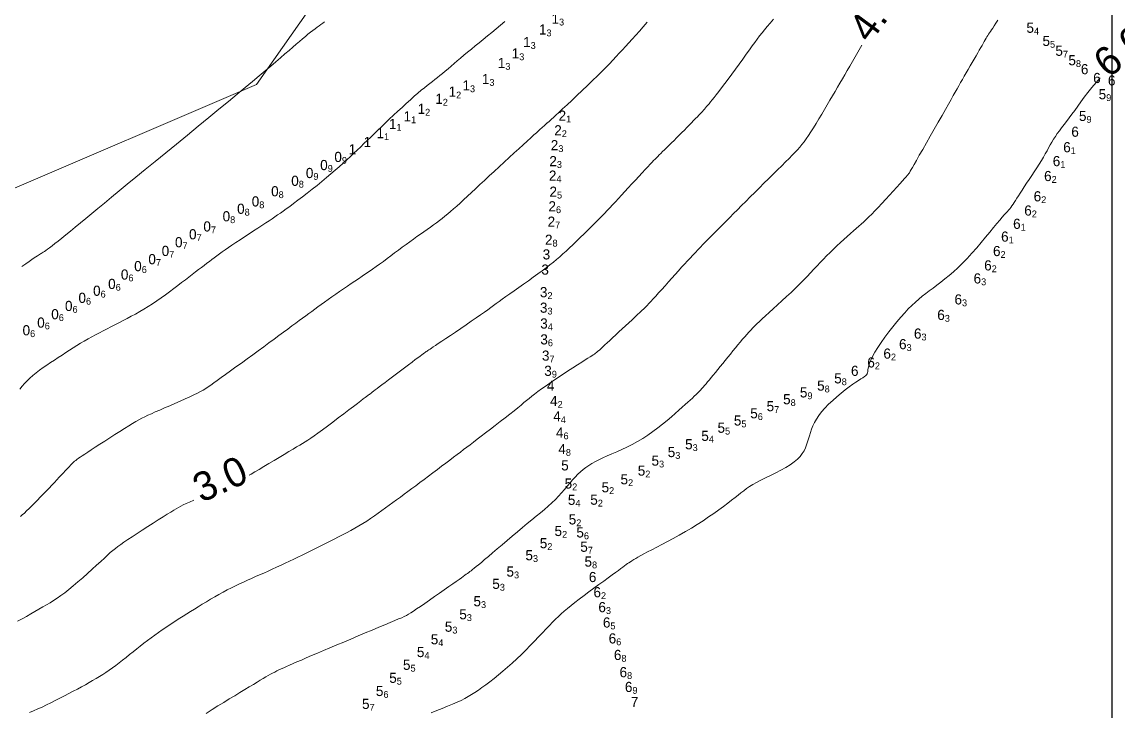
# Model space of a CAD drawing. Header units: millimetres. Extents: x 784883 to 785608, y 628235 to 628806.
# Drawn here: x 785324.7 to 785400.4, y 628500 to 628547.6 of the extents above; entities that cross this region are included whole.
import ezdxf
from ezdxf.enums import TextEntityAlignment as Align

# ---------------------------------------------------------------- set-up
doc = ezdxf.new("R2010")
doc.units = ezdxf.units.MM
for name, color, linetype in [('0_00', 1, 'Continuous'), ('1_00', 1, 'Continuous'), ('2_00', 92, 'Continuous'), ('3_00', 92, 'Continuous'), ('4_00', 5, 'Continuous'), ('5_00', 252, 'Continuous'), ('6_00', 255, 'Continuous'), ('linker_oever_lucht_foto_cottica_2017_dg2', 7, 'Continuous'), ('Projection_Grid', 7, 'Continuous')]:
    doc.layers.add(name, color=color, linetype=linetype)
doc.layers.add('Soundings', color=7, linetype='Continuous', true_color=0x000000)

msp = doc.modelspace()

# ---------------------------------------------------------------- linework, layer by layer
at = {"layer": '0_00', "color": 1, "linetype": 'Continuous', "lineweight": 0, "true_color": 0xff0000, "flags": 128}
msp.add_lwpolyline([(785324.669, 628530.712), (785324.948, 628530.911), (785325.18, 628531.076), (785325.37, 628531.21), (785325.523, 628531.316), (785325.645, 628531.4), (785325.743, 628531.465), (785325.823, 628531.517), (785325.89, 628531.559), (785325.951, 628531.596), (785326.012, 628531.631), (785326.077, 628531.669), (785326.149, 628531.714), (785326.233, 628531.768), (785326.332, 628531.835), (785326.45, 628531.919), (785326.591, 628532.022), (785326.759, 628532.15), (785326.956, 628532.304), (785327.182, 628532.484), (785327.436, 628532.688), (785327.718, 628532.917), (785328.026, 628533.168), (785328.359, 628533.441), (785328.716, 628533.734), (785329.096, 628534.047), (785329.499, 628534.379), (785329.927, 628534.731), (785330.383, 628535.107), (785330.871, 628535.508), (785331.393, 628535.938), (785331.953, 628536.398), (785332.553, 628536.89), (785333.197, 628537.419), (785333.885, 628537.982), (785334.608, 628538.574), (785335.351, 628539.182), (785336.103, 628539.798), (785336.85, 628540.41), (785337.581, 628541.009), (785338.28, 628541.584), (785338.937, 628542.125), (785339.541, 628542.623), (785340.093, 628543.081), (785340.598, 628543.5), (785341.058, 628543.885), (785341.479, 628544.238), (785341.865, 628544.564), (785342.218, 628544.864), (785342.545, 628545.142), (785342.847, 628545.402), (785343.127, 628545.644), (785343.387, 628545.868), (785343.628, 628546.077), (785343.852, 628546.27), (785344.061, 628546.447), (785344.255, 628546.611), (785344.437, 628546.762), (785344.609, 628546.9), (785344.77, 628547.026), (785344.922, 628547.142), (785345.067, 628547.25), (785345.204, 628547.351), (785345.336, 628547.445), (785345.462, 628547.535), (785345.583, 628547.621)], dxfattribs=at)
at = {"layer": '1_00', "color": 1, "linetype": 'Continuous', "lineweight": 0, "true_color": 0xff0000, "flags": 128}
msp.add_lwpolyline([(785324.526, 628522.25), (785324.691, 628522.452), (785324.859, 628522.645), (785325.036, 628522.833), (785325.227, 628523.018), (785325.435, 628523.2), (785325.659, 628523.382), (785325.896, 628523.562), (785326.143, 628523.74), (785326.399, 628523.917), (785326.66, 628524.093), (785326.923, 628524.266), (785327.186, 628524.438), (785327.447, 628524.608), (785327.706, 628524.776), (785327.962, 628524.941), (785328.218, 628525.104), (785328.473, 628525.263), (785328.728, 628525.42), (785328.984, 628525.573), (785329.241, 628525.722), (785329.5, 628525.867), (785329.76, 628526.009), (785330.023, 628526.148), (785330.288, 628526.286), (785330.556, 628526.423), (785330.827, 628526.561), (785331.101, 628526.7), (785331.378, 628526.841), (785331.658, 628526.985), (785331.941, 628527.132), (785332.228, 628527.285), (785332.517, 628527.443), (785332.809, 628527.607), (785333.102, 628527.779), (785333.398, 628527.96), (785333.695, 628528.149), (785333.993, 628528.349), (785334.291, 628528.556), (785334.586, 628528.768), (785334.877, 628528.982), (785335.162, 628529.196), (785335.44, 628529.407), (785335.707, 628529.613), (785335.964, 628529.811), (785336.208, 628529.998), (785336.439, 628530.176), (785336.66, 628530.345), (785336.87, 628530.505), (785337.07, 628530.657), (785337.262, 628530.803), (785337.446, 628530.942), (785337.624, 628531.076), (785337.796, 628531.206), (785337.967, 628531.333), (785338.141, 628531.461), (785338.321, 628531.592), (785338.511, 628531.728), (785338.716, 628531.873), (785338.94, 628532.028), (785339.187, 628532.197), (785339.459, 628532.38), (785339.751, 628532.575), (785340.055, 628532.777), (785340.365, 628532.981), (785340.672, 628533.183), (785340.972, 628533.379), (785341.255, 628533.564), (785341.515, 628533.734), (785341.747, 628533.886), (785341.956, 628534.023), (785342.151, 628534.153), (785342.339, 628534.28), (785342.528, 628534.41), (785342.726, 628534.549), (785342.94, 628534.704), (785343.179, 628534.878), (785343.447, 628535.078), (785343.742, 628535.3), (785344.057, 628535.54), (785344.385, 628535.793), (785344.722, 628536.056), (785345.06, 628536.324), (785345.393, 628536.592), (785345.716, 628536.858), (785346.024, 628537.116), (785346.317, 628537.368), (785346.596, 628537.613), (785346.863, 628537.852), (785347.12, 628538.087), (785347.369, 628538.317), (785347.61, 628538.544), (785347.845, 628538.768), (785348.077, 628538.99), (785348.306, 628539.211), (785348.537, 628539.434), (785348.77, 628539.66), (785349.008, 628539.89), (785349.253, 628540.127), (785349.508, 628540.372), (785349.775, 628540.627), (785350.055, 628540.893), (785350.344, 628541.165), (785350.639, 628541.441), (785350.934, 628541.714), (785351.226, 628541.98), (785351.508, 628542.236), (785351.778, 628542.475), (785352.03, 628542.695), (785352.262, 628542.89), (785352.475, 628543.065), (785352.673, 628543.224), (785352.859, 628543.37), (785353.037, 628543.508), (785353.21, 628543.642), (785353.383, 628543.776), (785353.557, 628543.915), (785353.738, 628544.061), (785353.924, 628544.216), (785354.118, 628544.38), (785354.319, 628544.551), (785354.529, 628544.73), (785354.748, 628544.916), (785354.976, 628545.109), (785355.215, 628545.31), (785355.464, 628545.517), (785355.723, 628545.731), (785355.991, 628545.951), (785356.267, 628546.177), (785356.549, 628546.408), (785356.838, 628546.644), (785357.132, 628546.885), (785357.429, 628547.131), (785357.729, 628547.38), (785358.03, 628547.632)], dxfattribs=at)
at = {"layer": '2_00', "color": 92, "linetype": 'Continuous', "lineweight": 0, "true_color": 0x00c000, "flags": 128}
msp.add_lwpolyline([(785324.569, 628513.457), (785324.702, 628513.567), (785324.844, 628513.694), (785325.001, 628513.842), (785325.172, 628514.009), (785325.355, 628514.191), (785325.547, 628514.386), (785325.745, 628514.59), (785325.946, 628514.799), (785326.149, 628515.009), (785326.349, 628515.219), (785326.546, 628515.423), (785326.736, 628515.622), (785326.919, 628515.813), (785327.093, 628515.995), (785327.256, 628516.167), (785327.408, 628516.327), (785327.547, 628516.474), (785327.671, 628516.607), (785327.779, 628516.725), (785327.874, 628516.829), (785327.959, 628516.922), (785328.035, 628517.004), (785328.106, 628517.079), (785328.174, 628517.148), (785328.243, 628517.213), (785328.314, 628517.276), (785328.391, 628517.338), (785328.477, 628517.404), (785328.578, 628517.477), (785328.699, 628517.56), (785328.843, 628517.656), (785329.015, 628517.769), (785329.22, 628517.903), (785329.462, 628518.061), (785329.744, 628518.244), (785330.058, 628518.448), (785330.393, 628518.665), (785330.741, 628518.889), (785331.09, 628519.114), (785331.432, 628519.331), (785331.755, 628519.535), (785332.05, 628519.718), (785332.31, 628519.876), (785332.541, 628520.013), (785332.755, 628520.133), (785332.959, 628520.242), (785333.165, 628520.345), (785333.382, 628520.448), (785333.62, 628520.557), (785333.888, 628520.677), (785334.194, 628520.811), (785334.53, 628520.957), (785334.884, 628521.112), (785335.247, 628521.27), (785335.607, 628521.428), (785335.953, 628521.583), (785336.275, 628521.728), (785336.561, 628521.862), (785336.805, 628521.981), (785337.013, 628522.089), (785337.198, 628522.193), (785337.37, 628522.298), (785337.541, 628522.41), (785337.722, 628522.536), (785337.925, 628522.68), (785338.159, 628522.85), (785338.435, 628523.049), (785338.747, 628523.274), (785339.089, 628523.521), (785339.454, 628523.784), (785339.834, 628524.059), (785340.224, 628524.341), (785340.616, 628524.625), (785341.003, 628524.906), (785341.38, 628525.18), (785341.743, 628525.447), (785342.093, 628525.703), (785342.427, 628525.95), (785342.745, 628526.185), (785343.046, 628526.407), (785343.329, 628526.617), (785343.592, 628526.812), (785343.836, 628526.993), (785344.063, 628527.161), (785344.279, 628527.32), (785344.487, 628527.474), (785344.693, 628527.624), (785344.9, 628527.775), (785345.114, 628527.929), (785345.338, 628528.09), (785345.575, 628528.259), (785345.825, 628528.436), (785346.084, 628528.618), (785346.35, 628528.804), (785346.619, 628528.991), (785346.888, 628529.178), (785347.156, 628529.362), (785347.419, 628529.541), (785347.675, 628529.715), (785347.924, 628529.883), (785348.17, 628530.049), (785348.412, 628530.213), (785348.654, 628530.378), (785348.896, 628530.545), (785349.141, 628530.717), (785349.389, 628530.894), (785349.643, 628531.079), (785349.901, 628531.269), (785350.162, 628531.464), (785350.424, 628531.661), (785350.688, 628531.858), (785350.95, 628532.054), (785351.21, 628532.247), (785351.467, 628532.434), (785351.719, 628532.615), (785351.966, 628532.789), (785352.208, 628532.958), (785352.443, 628533.122), (785352.672, 628533.282), (785352.894, 628533.438), (785353.109, 628533.591), (785353.316, 628533.742), (785353.515, 628533.892), (785353.71, 628534.043), (785353.902, 628534.197), (785354.095, 628534.357), (785354.293, 628534.525), (785354.498, 628534.704), (785354.714, 628534.895), (785354.943, 628535.103), (785355.188, 628535.327), (785355.45, 628535.569), (785355.726, 628535.825), (785356.016, 628536.096), (785356.32, 628536.379), (785356.635, 628536.673), (785356.962, 628536.978), (785357.3, 628537.291), (785357.645, 628537.61), (785357.994, 628537.932), (785358.341, 628538.251), (785358.68, 628538.561), (785359.004, 628538.858), (785359.308, 628539.135), (785359.587, 628539.389), (785359.833, 628539.614), (785360.043, 628539.805), (785360.219, 628539.965), (785360.365, 628540.098), (785360.485, 628540.207), (785360.582, 628540.295), (785360.661, 628540.365), (785360.724, 628540.422), (785360.776, 628540.468), (785360.821, 628540.507), (785360.859, 628540.541), (785360.892, 628540.569), (785360.921, 628540.593), (785360.946, 628540.614), (785360.969, 628540.633), (785360.991, 628540.651), (785361.013, 628540.669), (785361.037, 628540.689), (785361.069, 628540.716), (785361.114, 628540.756), (785361.179, 628540.814), (785361.271, 628540.898), (785361.396, 628541.013), (785361.561, 628541.164), (785361.771, 628541.359), (785362.031, 628541.601), (785362.333, 628541.882), (785362.667, 628542.194), (785363.021, 628542.527), (785363.385, 628542.872), (785363.749, 628543.219), (785364.102, 628543.56), (785364.433, 628543.884), (785364.735, 628544.184), (785365.011, 628544.464), (785365.264, 628544.726), (785365.5, 628544.974), (785365.724, 628545.215), (785365.942, 628545.45), (785366.158, 628545.685), (785366.377, 628545.924), (785366.604, 628546.171), (785366.838, 628546.428), (785367.082, 628546.696), (785367.334, 628546.979), (785367.595, 628547.277), (785367.859, 628547.586)], dxfattribs=at)
at = {"layer": '3_00', "color": 92, "linetype": 'Continuous', "lineweight": 0, "true_color": 0x00c000, "flags": 128}
for points in [[(785340.369, 628516.309), (785340.512, 628516.388), (785340.766, 628516.534), (785341.061, 628516.707), (785341.387, 628516.901), (785341.734, 628517.109), (785342.092, 628517.324), (785342.448, 628517.54), (785342.793, 628517.748), (785343.116, 628517.942), (785343.404, 628518.116), (785343.652, 628518.263), (785343.867, 628518.391), (785344.061, 628518.507), (785344.246, 628518.621), (785344.433, 628518.741), (785344.634, 628518.876), (785344.862, 628519.034), (785345.127, 628519.223), (785345.438, 628519.45), (785345.784, 628519.707), (785346.153, 628519.982), (785346.531, 628520.266), (785346.905, 628520.548), (785347.26, 628520.817), (785347.583, 628521.062), (785347.862, 628521.274), (785348.085, 628521.443), (785348.258, 628521.575), (785348.39, 628521.675), (785348.489, 628521.75), (785348.564, 628521.807), (785348.624, 628521.852), (785348.677, 628521.892), (785348.731, 628521.933), (785348.796, 628521.981), (785348.873, 628522.04), (785348.966, 628522.111), (785349.078, 628522.195), (785349.21, 628522.296), (785349.366, 628522.414), (785349.549, 628522.553), (785349.76, 628522.713), (785350.002, 628522.896), (785350.265, 628523.096), (785350.544, 628523.307), (785350.827, 628523.522), (785351.108, 628523.734), (785351.377, 628523.938), (785351.625, 628524.125), (785351.845, 628524.29), (785352.029, 628524.427), (785352.18, 628524.54), (785352.303, 628524.63), (785352.403, 628524.703), (785352.484, 628524.761), (785352.552, 628524.809), (785352.612, 628524.85), (785352.668, 628524.888), (785352.726, 628524.927), (785352.791, 628524.97), (785352.869, 628525.022), (785352.966, 628525.087), (785353.09, 628525.169), (785353.245, 628525.272), (785353.437, 628525.401), (785353.674, 628525.559), (785353.957, 628525.749), (785354.279, 628525.965), (785354.627, 628526.2), (785354.99, 628526.445), (785355.357, 628526.694), (785355.714, 628526.938), (785356.052, 628527.17), (785356.357, 628527.382), (785356.623, 628527.569), (785356.855, 628527.736), (785357.063, 628527.887), (785357.257, 628528.03), (785357.448, 628528.171), (785357.645, 628528.316), (785357.858, 628528.471), (785358.098, 628528.643), (785358.371, 628528.836), (785358.672, 628529.047), (785358.993, 628529.272), (785359.327, 628529.506), (785359.664, 628529.743), (785359.998, 628529.98), (785360.32, 628530.211), (785360.623, 628530.433), (785360.899, 628530.64), (785361.154, 628530.837), (785361.39, 628531.026), (785361.615, 628531.212), (785361.833, 628531.399), (785362.049, 628531.59), (785362.269, 628531.79), (785362.497, 628532.002), (785362.739, 628532.229), (785362.99, 628532.469), (785363.248, 628532.717), (785363.508, 628532.97), (785363.766, 628533.223), (785364.019, 628533.474), (785364.263, 628533.718), (785364.494, 628533.95), (785364.709, 628534.17), (785364.911, 628534.379), (785365.105, 628534.582), (785365.294, 628534.782), (785365.484, 628534.985), (785365.677, 628535.193), (785365.88, 628535.412), (785366.095, 628535.644), (785366.325, 628535.894), (785366.566, 628536.156), (785366.813, 628536.423), (785367.059, 628536.689), (785367.298, 628536.948), (785367.525, 628537.193), (785367.733, 628537.417), (785367.917, 628537.615), (785368.073, 628537.781), (785368.204, 628537.92), (785368.316, 628538.039), (785368.416, 628538.142), (785368.509, 628538.237), (785368.601, 628538.329), (785368.698, 628538.426), (785368.806, 628538.532), (785368.93, 628538.653), (785369.068, 628538.788), (785369.219, 628538.936), (785369.38, 628539.094), (785369.549, 628539.26), (785369.724, 628539.432), (785369.902, 628539.609), (785370.082, 628539.787), (785370.261, 628539.966), (785370.438, 628540.143), (785370.61, 628540.317), (785370.776, 628540.484), (785370.933, 628540.644), (785371.08, 628540.795), (785371.215, 628540.934), (785371.336, 628541.059), (785371.441, 628541.17), (785371.534, 628541.268), (785371.616, 628541.356), (785371.691, 628541.438), (785371.761, 628541.517), (785371.83, 628541.595), (785371.9, 628541.676), (785371.974, 628541.763), (785372.055, 628541.858), (785372.145, 628541.965), (785372.247, 628542.088), (785372.362, 628542.23), (785372.493, 628542.395), (785372.643, 628542.587), (785372.813, 628542.808), (785373.006, 628543.063), (785373.223, 628543.352), (785373.459, 628543.67), (785373.708, 628544.007), (785373.963, 628544.355), (785374.219, 628544.705), (785374.469, 628545.048), (785374.708, 628545.375), (785374.928, 628545.679), (785375.126, 628545.951), (785375.307, 628546.198), (785375.476, 628546.426), (785375.64, 628546.642), (785375.805, 628546.853), (785375.977, 628547.067), (785376.162, 628547.291), (785376.368, 628547.532), (785376.597, 628547.794)], [(785324.38, 628506.224), (785324.682, 628506.393), (785324.985, 628506.564), (785325.284, 628506.734), (785325.575, 628506.901), (785325.854, 628507.06), (785326.118, 628507.212), (785326.37, 628507.358), (785326.616, 628507.504), (785326.86, 628507.656), (785327.108, 628507.818), (785327.363, 628507.996), (785327.631, 628508.194), (785327.917, 628508.418), (785328.224, 628508.67), (785328.545, 628508.944), (785328.875, 628509.232), (785329.204, 628509.525), (785329.525, 628509.817), (785329.832, 628510.097), (785330.116, 628510.357), (785330.37, 628510.591), (785330.59, 628510.79), (785330.782, 628510.963), (785330.959, 628511.115), (785331.131, 628511.256), (785331.308, 628511.393), (785331.502, 628511.534), (785331.723, 628511.688), (785331.983, 628511.863), (785332.288, 628512.064), (785332.628, 628512.286), (785332.993, 628512.52), (785333.368, 628512.76), (785333.74, 628512.997), (785334.098, 628513.224), (785334.428, 628513.433), (785334.717, 628513.616), (785334.957, 628513.767), (785335.158, 628513.891), (785335.331, 628513.995), (785335.491, 628514.086), (785335.65, 628514.171), (785335.823, 628514.257), (785336.021, 628514.351), (785336.26, 628514.459), (785336.54, 628514.584)]]:
    msp.add_lwpolyline(points, dxfattribs=at)
at = {"layer": '4_00', "color": 5, "linetype": 'Continuous', "lineweight": 0, "true_color": 0x1b0fee, "flags": 128}
msp.add_lwpolyline([(785325.201, 628499.916), (785325.485, 628500.04), (785325.773, 628500.168), (785326.066, 628500.302), (785326.365, 628500.443), (785326.671, 628500.591), (785326.982, 628500.746), (785327.295, 628500.905), (785327.608, 628501.067), (785327.917, 628501.229), (785328.22, 628501.39), (785328.513, 628501.547), (785328.795, 628501.699), (785329.063, 628501.845), (785329.318, 628501.986), (785329.562, 628502.125), (785329.799, 628502.262), (785330.029, 628502.4), (785330.255, 628502.542), (785330.48, 628502.689), (785330.705, 628502.844), (785330.932, 628503.007), (785331.162, 628503.179), (785331.395, 628503.357), (785331.631, 628503.542), (785331.869, 628503.731), (785332.111, 628503.923), (785332.355, 628504.118), (785332.602, 628504.313), (785332.852, 628504.508), (785333.104, 628504.702), (785333.357, 628504.895), (785333.61, 628505.084), (785333.863, 628505.27), (785334.115, 628505.451), (785334.364, 628505.628), (785334.611, 628505.799), (785334.854, 628505.963), (785335.095, 628506.123), (785335.335, 628506.279), (785335.576, 628506.432), (785335.82, 628506.586), (785336.069, 628506.74), (785336.323, 628506.898), (785336.586, 628507.059), (785336.856, 628507.225), (785337.135, 628507.396), (785337.419, 628507.568), (785337.707, 628507.74), (785337.997, 628507.911), (785338.287, 628508.078), (785338.576, 628508.239), (785338.862, 628508.393), (785339.143, 628508.539), (785339.421, 628508.676), (785339.697, 628508.808), (785339.971, 628508.935), (785340.247, 628509.059), (785340.524, 628509.182), (785340.804, 628509.305), (785341.089, 628509.429), (785341.38, 628509.557), (785341.675, 628509.687), (785341.973, 628509.82), (785342.273, 628509.955), (785342.573, 628510.091), (785342.872, 628510.229), (785343.168, 628510.368), (785343.46, 628510.507), (785343.746, 628510.646), (785344.028, 628510.785), (785344.306, 628510.925), (785344.582, 628511.064), (785344.856, 628511.204), (785345.131, 628511.343), (785345.407, 628511.483), (785345.686, 628511.622), (785345.967, 628511.762), (785346.251, 628511.902), (785346.537, 628512.044), (785346.823, 628512.188), (785347.109, 628512.336), (785347.393, 628512.487), (785347.674, 628512.644), (785347.952, 628512.805), (785348.226, 628512.973), (785348.495, 628513.146), (785348.761, 628513.324), (785349.023, 628513.505), (785349.283, 628513.689), (785349.541, 628513.875), (785349.797, 628514.061), (785350.052, 628514.247), (785350.306, 628514.432), (785350.561, 628514.617), (785350.817, 628514.804), (785351.077, 628514.993), (785351.341, 628515.186), (785351.611, 628515.383), (785351.888, 628515.587), (785352.174, 628515.799), (785352.468, 628516.018), (785352.768, 628516.244), (785353.071, 628516.472), (785353.373, 628516.699), (785353.67, 628516.924), (785353.958, 628517.143), (785354.234, 628517.353), (785354.494, 628517.55), (785354.736, 628517.735), (785354.965, 628517.909), (785355.187, 628518.077), (785355.407, 628518.245), (785355.633, 628518.417), (785355.87, 628518.598), (785356.125, 628518.792), (785356.403, 628519.004), (785356.708, 628519.237), (785357.035, 628519.486), (785357.373, 628519.746), (785357.715, 628520.009), (785358.051, 628520.269), (785358.372, 628520.52), (785358.67, 628520.755), (785358.935, 628520.968), (785359.162, 628521.155), (785359.36, 628521.321), (785359.54, 628521.473), (785359.713, 628521.618), (785359.891, 628521.764), (785360.086, 628521.917), (785360.309, 628522.085), (785360.572, 628522.276), (785360.882, 628522.494), (785361.23, 628522.732), (785361.603, 628522.983), (785361.986, 628523.238), (785362.367, 628523.489), (785362.731, 628523.726), (785363.065, 628523.942), (785363.355, 628524.128), (785363.593, 628524.278), (785363.781, 628524.395), (785363.93, 628524.487), (785364.047, 628524.56), (785364.142, 628524.621), (785364.222, 628524.675), (785364.298, 628524.73), (785364.376, 628524.793), (785364.465, 628524.868), (785364.567, 628524.956), (785364.681, 628525.06), (785364.81, 628525.178), (785364.954, 628525.31), (785365.114, 628525.459), (785365.29, 628525.623), (785365.484, 628525.803), (785365.695, 628525.998), (785365.918, 628526.205), (785366.148, 628526.419), (785366.379, 628526.633), (785366.607, 628526.844), (785366.825, 628527.046), (785367.027, 628527.235), (785367.209, 628527.405), (785367.367, 628527.553), (785367.504, 628527.683), (785367.629, 628527.804), (785367.747, 628527.92), (785367.864, 628528.04), (785367.988, 628528.169), (785368.124, 628528.315), (785368.279, 628528.484), (785368.458, 628528.681), (785368.658, 628528.902), (785368.875, 628529.141), (785369.102, 628529.394), (785369.337, 628529.655), (785369.574, 628529.918), (785369.808, 628530.177), (785370.034, 628530.428), (785370.25, 628530.666), (785370.455, 628530.891), (785370.651, 628531.104), (785370.839, 628531.309), (785371.022, 628531.505), (785371.2, 628531.695), (785371.375, 628531.88), (785371.549, 628532.061), (785371.723, 628532.242), (785371.898, 628532.422), (785372.078, 628532.605), (785372.262, 628532.792), (785372.454, 628532.985), (785372.654, 628533.187), (785372.865, 628533.398), (785373.088, 628533.622), (785373.324, 628533.859), (785373.573, 628534.11), (785373.834, 628534.372), (785374.107, 628534.646), (785374.391, 628534.93), (785374.685, 628535.223), (785374.988, 628535.525), (785375.3, 628535.835), (785375.618, 628536.15), (785375.94, 628536.468), (785376.26, 628536.785), (785376.574, 628537.095), (785376.878, 628537.394), (785377.165, 628537.68), (785377.433, 628537.946), (785377.675, 628538.19), (785377.89, 628538.408), (785378.081, 628538.606), (785378.253, 628538.791), (785378.41, 628538.97), (785378.56, 628539.151), (785378.706, 628539.34), (785378.855, 628539.545), (785379.011, 628539.773), (785379.178, 628540.029), (785379.356, 628540.309), (785379.541, 628540.609), (785379.731, 628540.922), (785379.925, 628541.245), (785380.118, 628541.571), (785380.309, 628541.895), (785380.496, 628542.213), (785380.675, 628542.519), (785380.85, 628542.816), (785381.02, 628543.107), (785381.188, 628543.394), (785381.355, 628543.68), (785381.523, 628543.969), (785381.694, 628544.262), (785381.87, 628544.564), (785382.05, 628544.876), (785382.234, 628545.195), (785382.421, 628545.516), (785382.608, 628545.835), (785382.703, 628545.996)], dxfattribs=at)
at = {"layer": '5_00', "color": 252, "linetype": 'Continuous', "lineweight": 0, "true_color": 0x8e919d, "flags": 128}
msp.add_lwpolyline([(785337.398, 628499.867), (785337.807, 628500.124), (785338.213, 628500.376), (785338.613, 628500.621), (785339.001, 628500.858), (785339.376, 628501.086), (785339.733, 628501.301), (785340.068, 628501.503), (785340.38, 628501.69), (785340.663, 628501.86), (785340.916, 628502.012), (785341.141, 628502.148), (785341.343, 628502.269), (785341.525, 628502.377), (785341.691, 628502.475), (785341.846, 628502.563), (785341.993, 628502.645), (785342.137, 628502.721), (785342.281, 628502.794), (785342.43, 628502.867), (785342.588, 628502.941), (785342.76, 628503.019), (785342.95, 628503.103), (785343.163, 628503.195), (785343.403, 628503.299), (785343.674, 628503.415), (785343.981, 628503.546), (785344.32, 628503.692), (785344.69, 628503.85), (785345.088, 628504.02), (785345.511, 628504.201), (785345.957, 628504.39), (785346.422, 628504.588), (785346.904, 628504.791), (785347.399, 628505), (785347.899, 628505.209), (785348.393, 628505.416), (785348.872, 628505.617), (785349.326, 628505.806), (785349.745, 628505.982), (785350.12, 628506.138), (785350.441, 628506.272), (785350.701, 628506.382), (785350.912, 628506.473), (785351.087, 628506.554), (785351.242, 628506.632), (785351.39, 628506.715), (785351.547, 628506.811), (785351.725, 628506.928), (785351.941, 628507.073), (785352.203, 628507.253), (785352.504, 628507.46), (785352.832, 628507.687), (785353.175, 628507.925), (785353.52, 628508.165), (785353.855, 628508.398), (785354.168, 628508.617), (785354.447, 628508.812), (785354.682, 628508.977), (785354.876, 628509.114), (785355.037, 628509.227), (785355.169, 628509.321), (785355.279, 628509.4), (785355.373, 628509.468), (785355.457, 628509.529), (785355.538, 628509.589), (785355.621, 628509.651), (785355.71, 628509.719), (785355.811, 628509.797), (785355.928, 628509.889), (785356.065, 628510), (785356.227, 628510.133), (785356.418, 628510.292), (785356.642, 628510.482), (785356.902, 628510.703), (785357.195, 628510.953), (785357.512, 628511.225), (785357.848, 628511.512), (785358.196, 628511.809), (785358.549, 628512.109), (785358.902, 628512.405), (785359.248, 628512.693), (785359.581, 628512.966), (785359.9, 628513.226), (785360.206, 628513.475), (785360.497, 628513.715), (785360.775, 628513.949), (785361.039, 628514.179), (785361.289, 628514.407), (785361.526, 628514.637), (785361.748, 628514.868), (785361.959, 628515.1), (785362.16, 628515.33), (785362.353, 628515.556), (785362.539, 628515.776), (785362.721, 628515.987), (785362.901, 628516.187), (785363.08, 628516.373), (785363.261, 628516.545), (785363.446, 628516.703), (785363.639, 628516.851), (785363.841, 628516.989), (785364.057, 628517.122), (785364.289, 628517.252), (785364.54, 628517.38), (785364.813, 628517.51), (785365.11, 628517.644), (785365.428, 628517.783), (785365.763, 628517.93), (785366.111, 628518.086), (785366.469, 628518.254), (785366.832, 628518.435), (785367.198, 628518.631), (785367.561, 628518.845), (785367.92, 628519.076), (785368.27, 628519.322), (785368.609, 628519.576), (785368.936, 628519.834), (785369.247, 628520.091), (785369.54, 628520.342), (785369.814, 628520.581), (785370.065, 628520.803), (785370.292, 628521.005), (785370.496, 628521.188), (785370.679, 628521.353), (785370.843, 628521.502), (785370.991, 628521.638), (785371.125, 628521.762), (785371.246, 628521.878), (785371.356, 628521.985), (785371.458, 628522.088), (785371.555, 628522.188), (785371.648, 628522.289), (785371.742, 628522.392), (785371.837, 628522.502), (785371.938, 628522.62), (785372.046, 628522.749), (785372.165, 628522.892), (785372.297, 628523.052), (785372.439, 628523.226), (785372.592, 628523.413), (785372.753, 628523.611), (785372.92, 628523.816), (785373.092, 628524.028), (785373.267, 628524.243), (785373.444, 628524.461), (785373.62, 628524.677), (785373.795, 628524.892), (785373.968, 628525.102), (785374.137, 628525.307), (785374.302, 628525.505), (785374.461, 628525.694), (785374.613, 628525.873), (785374.757, 628526.039), (785374.893, 628526.193), (785375.026, 628526.337), (785375.16, 628526.479), (785375.301, 628526.622), (785375.454, 628526.773), (785375.625, 628526.936), (785375.818, 628527.116), (785376.039, 628527.319), (785376.291, 628527.549), (785376.569, 628527.802), (785376.867, 628528.072), (785377.177, 628528.355), (785377.493, 628528.646), (785377.807, 628528.939), (785378.113, 628529.228), (785378.403, 628529.51), (785378.673, 628529.78), (785378.924, 628530.039), (785379.161, 628530.288), (785379.387, 628530.53), (785379.607, 628530.766), (785379.825, 628530.998), (785380.044, 628531.229), (785380.269, 628531.459), (785380.502, 628531.691), (785380.741, 628531.923), (785380.983, 628532.152), (785381.224, 628532.376), (785381.462, 628532.593), (785381.692, 628532.801), (785381.912, 628532.997), (785382.119, 628533.179), (785382.31, 628533.345), (785382.489, 628533.502), (785382.661, 628533.654), (785382.831, 628533.807), (785383.005, 628533.969), (785383.188, 628534.144), (785383.385, 628534.338), (785383.6, 628534.558), (785383.837, 628534.808), (785384.091, 628535.079), (785384.352, 628535.363), (785384.614, 628535.651), (785384.868, 628535.931), (785385.106, 628536.196), (785385.32, 628536.436), (785385.502, 628536.64), (785385.646, 628536.802), (785385.756, 628536.926), (785385.836, 628537.016), (785385.891, 628537.079), (785385.927, 628537.12), (785385.947, 628537.144), (785385.958, 628537.158), (785385.964, 628537.167), (785385.97, 628537.177), (785385.982, 628537.197), (785386.005, 628537.237), (785386.044, 628537.305), (785386.105, 628537.412), (785386.193, 628537.565), (785386.313, 628537.776), (785386.471, 628538.052), (785386.67, 628538.4), (785386.902, 628538.807), (785387.159, 628539.256), (785387.43, 628539.731), (785387.707, 628540.216), (785387.98, 628540.695), (785388.239, 628541.149), (785388.475, 628541.565), (785388.681, 628541.928), (785388.86, 628542.244), (785389.016, 628542.521), (785389.156, 628542.769), (785389.283, 628542.995), (785389.404, 628543.208), (785389.523, 628543.418), (785389.645, 628543.633), (785389.774, 628543.859), (785389.909, 628544.094), (785390.048, 628544.335), (785390.188, 628544.577), (785390.326, 628544.817), (785390.46, 628545.049), (785390.588, 628545.271), (785390.706, 628545.477), (785390.815, 628545.666), (785390.912, 628545.837), (785391.001, 628545.991), (785391.081, 628546.132), (785391.155, 628546.259), (785391.222, 628546.374), (785391.285, 628546.48), (785391.343, 628546.578), (785391.399, 628546.669), (785391.456, 628546.758), (785391.515, 628546.849), (785391.58, 628546.949), (785391.654, 628547.061), (785391.739, 628547.19), (785391.838, 628547.342), (785391.955, 628547.521), (785392.092, 628547.73)], dxfattribs=at)
at = {"layer": '6_00', "color": 18, "linetype": 'Continuous', "lineweight": 0, "true_color": 0x000000, "flags": 128}
msp.add_lwpolyline([(785352.937, 628499.913), (785353.328, 628500.063), (785353.714, 628500.212), (785354.083, 628500.358), (785354.426, 628500.5), (785354.735, 628500.634), (785355.014, 628500.765), (785355.27, 628500.894), (785355.511, 628501.026), (785355.742, 628501.164), (785355.972, 628501.311), (785356.206, 628501.47), (785356.453, 628501.646), (785356.717, 628501.84), (785356.997, 628502.052), (785357.291, 628502.28), (785357.595, 628502.524), (785357.907, 628502.782), (785358.224, 628503.053), (785358.543, 628503.336), (785358.861, 628503.629), (785359.176, 628503.93), (785359.486, 628504.236), (785359.788, 628504.543), (785360.081, 628504.846), (785360.362, 628505.141), (785360.63, 628505.424), (785360.882, 628505.692), (785361.118, 628505.939), (785361.335, 628506.163), (785361.54, 628506.368), (785361.739, 628506.561), (785361.939, 628506.746), (785362.146, 628506.929), (785362.367, 628507.116), (785362.61, 628507.313), (785362.88, 628507.525), (785363.181, 628507.756), (785363.508, 628508.002), (785363.849, 628508.256), (785364.196, 628508.511), (785364.539, 628508.763), (785364.869, 628509.003), (785365.175, 628509.226), (785365.449, 628509.425), (785365.683, 628509.597), (785365.881, 628509.741), (785366.047, 628509.864), (785366.188, 628509.968), (785366.31, 628510.056), (785366.418, 628510.134), (785366.517, 628510.204), (785366.613, 628510.27), (785366.712, 628510.336), (785366.819, 628510.405), (785366.939, 628510.479), (785367.076, 628510.56), (785367.235, 628510.652), (785367.422, 628510.755), (785367.642, 628510.874), (785367.898, 628511.01), (785368.194, 628511.165), (785368.527, 628511.338), (785368.889, 628511.528), (785369.274, 628511.732), (785369.676, 628511.95), (785370.089, 628512.179), (785370.507, 628512.417), (785370.923, 628512.663), (785371.332, 628512.916), (785371.729, 628513.171), (785372.112, 628513.426), (785372.478, 628513.677), (785372.824, 628513.921), (785373.146, 628514.156), (785373.441, 628514.377), (785373.706, 628514.581), (785373.94, 628514.767), (785374.15, 628514.936), (785374.346, 628515.093), (785374.536, 628515.24), (785374.73, 628515.382), (785374.937, 628515.523), (785375.166, 628515.665), (785375.427, 628515.812), (785375.725, 628515.967), (785376.053, 628516.131), (785376.399, 628516.301), (785376.753, 628516.477), (785377.103, 628516.659), (785377.439, 628516.845), (785377.749, 628517.033), (785378.022, 628517.224), (785378.25, 628517.417), (785378.436, 628517.611), (785378.586, 628517.807), (785378.707, 628518.005), (785378.804, 628518.205), (785378.883, 628518.409), (785378.951, 628518.615), (785379.014, 628518.826), (785379.077, 628519.04), (785379.145, 628519.258), (785379.223, 628519.482), (785379.315, 628519.711), (785379.426, 628519.945), (785379.56, 628520.186), (785379.723, 628520.434), (785379.918, 628520.689), (785380.148, 628520.95), (785380.407, 628521.215), (785380.686, 628521.478), (785380.975, 628521.733), (785381.268, 628521.977), (785381.554, 628522.204), (785381.825, 628522.409), (785382.072, 628522.588), (785382.29, 628522.737), (785382.477, 628522.859), (785382.635, 628522.96), (785382.767, 628523.044), (785382.873, 628523.117), (785382.957, 628523.183), (785383.019, 628523.247), (785383.062, 628523.315), (785383.089, 628523.391), (785383.105, 628523.48), (785383.12, 628523.586), (785383.14, 628523.712), (785383.174, 628523.864), (785383.23, 628524.044), (785383.315, 628524.259), (785383.436, 628524.51), (785383.601, 628524.802), (785383.803, 628525.126), (785384.035, 628525.473), (785384.29, 628525.835), (785384.561, 628526.201), (785384.84, 628526.562), (785385.121, 628526.91), (785385.396, 628527.235), (785385.659, 628527.529), (785385.911, 628527.796), (785386.156, 628528.038), (785386.396, 628528.262), (785386.634, 628528.47), (785386.872, 628528.667), (785387.114, 628528.858), (785387.362, 628529.047), (785387.619, 628529.238), (785387.885, 628529.435), (785388.159, 628529.641), (785388.442, 628529.861), (785388.734, 628530.097), (785389.034, 628530.354), (785389.342, 628530.636), (785389.659, 628530.945), (785389.983, 628531.283), (785390.309, 628531.643), (785390.633, 628532.015), (785390.949, 628532.388), (785391.252, 628532.753), (785391.535, 628533.099), (785391.795, 628533.417), (785392.026, 628533.696), (785392.223, 628533.93), (785392.39, 628534.122), (785392.531, 628534.28), (785392.65, 628534.411), (785392.752, 628534.522), (785392.84, 628534.62), (785392.92, 628534.713), (785392.996, 628534.807), (785393.071, 628534.908), (785393.148, 628535.02), (785393.229, 628535.144), (785393.317, 628535.281), (785393.413, 628535.434), (785393.519, 628535.603), (785393.639, 628535.791), (785393.773, 628535.999), (785393.923, 628536.227), (785394.086, 628536.473), (785394.258, 628536.731), (785394.434, 628536.997), (785394.611, 628537.266), (785394.785, 628537.534), (785394.951, 628537.795), (785395.105, 628538.047), (785395.245, 628538.284), (785395.373, 628538.508), (785395.492, 628538.721), (785395.605, 628538.926), (785395.716, 628539.124), (785395.828, 628539.318), (785395.944, 628539.51), (785396.068, 628539.703), (785396.202, 628539.898), (785396.347, 628540.097), (785396.502, 628540.303), (785396.666, 628540.518), (785396.84, 628540.743), (785397.022, 628540.981), (785397.213, 628541.234), (785397.411, 628541.504), (785397.618, 628541.792), (785397.835, 628542.097), (785398.066, 628542.415), (785398.316, 628542.746), (785398.587, 628543.086), (785398.883, 628543.432), (785399.173, 628543.745)], dxfattribs=at)
at = {"layer": 'linker_oever_lucht_foto_cottica_2017_dg2', "color": 18, "linetype": 'Continuous', "lineweight": 20, "true_color": 0x000000}
for p, q in [((785369.572, 628584.139), (785340.871, 628543.296)), ((785340.871, 628543.296), (785317.69, 628533.361))]:
    msp.add_line(p, q, dxfattribs=at)
at = {"layer": 'Projection_Grid', "color": 18, "linetype": 'Continuous', "true_color": 0x000000}
msp.add_line((785400, 628261.435), (785400, 628780.598), dxfattribs=at)

# ---------------------------------------------------------------- texts
at = {"layer": '3_00', "color": 92, "true_color": 0x00c000}
msp.add_text('3.0', height=2, rotation=24.244, dxfattribs=at).set_placement((785337.069, 628514.383))
at = {"layer": '4_00', "color": 5, "true_color": 0x1b0fee}
msp.add_text('4.0', height=2, rotation=53.643, dxfattribs=at).set_placement((785383.262, 628546.081))
at = {"layer": '6_00', "color": 18, "true_color": 0x000000}
msp.add_text('6.0', height=2, rotation=38.596, dxfattribs=at).set_placement((785399.735, 628543.682))
at = {"layer": 'Soundings', "color": 1, "true_color": 0xff0000}
for s, p in [('1', (785361.78, 628547.84, 1.28)), ('1', (785360.91, 628547.09, 1.29)), ('1', (785359.82, 628546.22, 1.29)), ('1', (785359.03, 628545.44, 1.31)), ('1', (785358.07, 628544.78, 1.29)), ('1', (785355.63, 628543.23, 1.25)), ('1', (785356.97, 628543.67, 1.28)), ('1', (785353.75, 628542.3, 1.19)), ('1', (785354.67, 628542.8, 1.21)), ('1', (785352.53, 628541.61, 1.15)), ('1', (785351.56, 628541.09, 1.12)), ('1', (785350.55, 628540.57, 1.1)), ('1', (785348.8, 628539.32, 1.02)), ('1', (785349.69, 628539.93, 1.06)), ('1', (785347.77, 628538.82, 0.98)), ('0', (785345.8, 628537.73, 0.9)), ('0', (785346.78, 628538.29, 0.94)), ('0', (785344.81, 628537.18, 0.87)), ('0', (785343.8, 628536.64, 0.84)), ('0', (785342.41, 628535.92, 0.82)), ('0', (785340.06, 628534.71, 0.77)), ('0', (785341.07, 628535.22, 0.77)), ('0', (785339.06, 628534.19, 0.75)), ('0', (785337.73, 628533.49, 0.73)), ('0', (785335.77, 628532.4, 0.69)), ('0', (785336.74, 628532.95, 0.71)), ('0', (785334.85, 628531.8, 0.67)), ('0', (785333.93, 628531.23, 0.65)), ('0', (785332.03, 628530.17, 0.61)), ('0', (785332.95, 628530.75, 0.63)), ('0', (785331.15, 628529.52, 0.61)), ('0', (785330.11, 628529.05, 0.62)), ('0', (785328.17, 628528, 0.63)), ('0', (785329.1, 628528.56, 0.62)), ('0', (785327.22, 628527.43, 0.63)), ('0', (785325.24, 628526.32, 0.63)), ('0', (785326.25, 628526.85, 0.63))]:
    msp.add_text(s, height=0.7, dxfattribs=at).set_placement(p, align=Align.MIDDLE_RIGHT)
for s, p in [('3', (785360.91, 628547.09, 1.29)), ('3', (785361.78, 628547.84, 1.28)), ('3', (785359.82, 628546.22, 1.29)), ('3', (785359.03, 628545.44, 1.31)), ('3', (785358.07, 628544.78, 1.29)), ('3', (785356.97, 628543.67, 1.28)), ('2', (785354.67, 628542.8, 1.21)), ('3', (785355.63, 628543.23, 1.25)), ('2', (785353.75, 628542.3, 1.19)), ('1', (785351.56, 628541.09, 1.12)), ('2', (785352.53, 628541.61, 1.15)), ('1', (785350.55, 628540.57, 1.1)), ('1', (785349.69, 628539.93, 1.06)), ('9', (785346.78, 628538.29, 0.94)), ('9', (785345.8, 628537.73, 0.9)), ('8', (785343.8, 628536.64, 0.84)), ('9', (785344.81, 628537.18, 0.87)), ('8', (785342.41, 628535.92, 0.82)), ('8', (785341.07, 628535.22, 0.77)), ('8', (785340.06, 628534.71, 0.77)), ('7', (785337.73, 628533.49, 0.73)), ('8', (785339.06, 628534.19, 0.75)), ('7', (785336.74, 628532.95, 0.71)), ('7', (785335.77, 628532.4, 0.69)), ('7', (785333.93, 628531.23, 0.65)), ('7', (785334.85, 628531.8, 0.67)), ('6', (785332.95, 628530.75, 0.63)), ('6', (785332.03, 628530.17, 0.61)), ('6', (785330.11, 628529.05, 0.62)), ('6', (785331.15, 628529.52, 0.61)), ('6', (785329.1, 628528.56, 0.62)), ('6', (785327.22, 628527.43, 0.63)), ('6', (785328.17, 628528, 0.63)), ('6', (785326.25, 628526.85, 0.63)), ('6', (785325.24, 628526.32, 0.63))]:
    msp.add_text(s, height=0.472, dxfattribs=at).set_placement(p, align=Align.TOP_LEFT)
at = {"layer": 'Soundings', "color": 252, "true_color": 0x8e919d}
for p in [(785394.59, 628547.21, 5.37), (785395.7, 628546.3, 5.48), (785373.25, 628519.59, 5.46), (785372.13, 628519.03, 5.37), (785371.01, 628518.45, 5.3), (785368.69, 628517.32, 5.25), (785369.81, 628517.91, 5.26), (785367.74, 628516.63, 5.24), (785362.69, 628515.74, 5.16), (785366.55, 628516.03, 5.21), (785365.24, 628515.48, 5.21), (785362.91, 628514.61, 5.35), (785364.46, 628514.62, 5.21), (785362.97, 628513.26, 5.21), (785361.99, 628512.46, 5.2), (785360.97, 628511.62, 5.24), (785359.98, 628510.79, 5.3), (785358.67, 628509.66, 5.31), (785357.69, 628508.81, 5.29), (785356.39, 628507.61, 5.3), (785355.41, 628506.71, 5.28), (785354.41, 628505.85, 5.33), (785353.44, 628504.98, 5.37), (785352.48, 628504.1, 5.4), (785351.52, 628503.22, 5.45)]:
    msp.add_text('5', height=0.7, dxfattribs=at).set_placement(p, align=Align.MIDDLE_RIGHT)
for s, p in [('4', (785394.59, 628547.21, 5.37)), ('5', (785395.7, 628546.3, 5.48)), ('5', (785373.25, 628519.59, 5.46)), ('3', (785371.01, 628518.45, 5.3)), ('4', (785372.13, 628519.03, 5.37)), ('3', (785369.81, 628517.91, 5.26)), ('3', (785368.69, 628517.32, 5.25)), ('2', (785367.74, 628516.63, 5.24)), ('2', (785362.69, 628515.74, 5.16)), ('2', (785365.24, 628515.48, 5.21)), ('2', (785366.55, 628516.03, 5.21)), ('4', (785362.91, 628514.61, 5.35)), ('2', (785364.46, 628514.62, 5.21)), ('2', (785362.97, 628513.26, 5.21)), ('2', (785361.99, 628512.46, 5.2)), ('2', (785360.97, 628511.62, 5.24)), ('3', (785359.98, 628510.79, 5.3)), ('3', (785358.67, 628509.66, 5.31)), ('3', (785357.69, 628508.81, 5.29)), ('3', (785356.39, 628507.61, 5.3)), ('3', (785355.41, 628506.71, 5.28)), ('3', (785354.41, 628505.85, 5.33)), ('4', (785353.44, 628504.98, 5.37)), ('4', (785352.48, 628504.1, 5.4)), ('5', (785351.52, 628503.22, 5.45))]:
    msp.add_text(s, height=0.472, dxfattribs=at).set_placement(p, align=Align.TOP_LEFT)
at = {"layer": 'Soundings', "color": 18, "true_color": 0x000000}
for s, p in [('5', (785396.59, 628545.62, 5.69)), ('5', (785397.49, 628544.97, 5.83)), ('6', (785398.35, 628544.35, 5.97)), ('6', (785399.2, 628543.74, 6.01)), ('6', (785400.22, 628543.57, 5.95)), ('5', (785399.58, 628542.62, 5.92)), ('5', (785398.22, 628541.12, 5.88)), ('6', (785397.69, 628540.03, 6)), ('6', (785397.13, 628538.96, 6.07)), ('6', (785396.41, 628538, 6.14)), ('6', (785395.81, 628536.97, 6.19)), ('6', (785395.09, 628535.57, 6.2)), ('6', (785394.44, 628534.59, 6.17)), ('6', (785393.67, 628533.67, 6.14)), ('6', (785392.84, 628532.79, 6.13)), ('6', (785392.28, 628531.79, 6.16)), ('6', (785391.67, 628530.8, 6.22)), ('6', (785390.94, 628529.9, 6.28)), ('6', (785389.62, 628528.45, 6.28)), ('6', (785388.43, 628527.38, 6.32)), ('6', (785386.82, 628526.09, 6.3)), ('6', (785385.79, 628525.36, 6.28)), ('6', (785383.6, 628524.1, 6.15)), ('6', (785384.71, 628524.71, 6.24)), ('6', (785382.47, 628523.52, 6)), ('5', (785381.31, 628523, 5.84)), ('5', (785378.94, 628522.03, 5.88)), ('5', (785380.13, 628522.5, 5.84)), ('5', (785376.64, 628521.08, 5.72)), ('5', (785377.78, 628521.56, 5.82)), ('5', (785375.51, 628520.59, 5.56)), ('5', (785374.38, 628520.09, 5.5)), ('5', (785363.5, 628512.36, 5.59)), ('5', (785363.77, 628511.37, 5.69)), ('5', (785364.06, 628510.35, 5.82)), ('6', (785364.36, 628509.28, 5.98)), ('6', (785364.68, 628508.23, 6.16)), ('6', (785365.02, 628507.2, 6.28)), ('6', (785365.33, 628506.14, 6.45)), ('6', (785365.73, 628505.04, 6.58)), ('6', (785366.09, 628503.9, 6.77)), ('5', (785350.57, 628502.32, 5.52)), ('6', (785366.48, 628502.71, 6.84)), ('5', (785349.65, 628501.41, 5.63)), ('6', (785366.85, 628501.69, 6.91)), ('7', (785367.26, 628500.65, 6.96)), ('5', (785348.69, 628500.52, 5.7))]:
    msp.add_text(s, height=0.7, dxfattribs=at).set_placement(p, align=Align.MIDDLE_RIGHT)
for s, p in [('7', (785396.59, 628545.62, 5.69)), ('8', (785397.49, 628544.97, 5.83)), ('9', (785399.58, 628542.62, 5.92)), ('9', (785398.22, 628541.12, 5.88)), ('1', (785397.13, 628538.96, 6.07)), ('1', (785396.41, 628538, 6.14)), ('2', (785395.81, 628536.97, 6.19)), ('2', (785395.09, 628535.57, 6.2)), ('2', (785394.44, 628534.59, 6.17)), ('1', (785393.67, 628533.67, 6.14)), ('1', (785392.84, 628532.79, 6.13)), ('2', (785392.28, 628531.79, 6.16)), ('2', (785391.67, 628530.8, 6.22)), ('3', (785390.94, 628529.9, 6.28)), ('3', (785389.62, 628528.45, 6.28)), ('3', (785388.43, 628527.38, 6.32)), ('3', (785386.82, 628526.09, 6.3)), ('3', (785385.79, 628525.36, 6.28)), ('2', (785384.71, 628524.71, 6.24)), ('2', (785383.6, 628524.1, 6.15)), ('8', (785381.31, 628523, 5.84)), ('8', (785380.13, 628522.5, 5.84)), ('8', (785377.78, 628521.56, 5.82)), ('9', (785378.94, 628522.03, 5.88)), ('6', (785375.51, 628520.59, 5.56)), ('7', (785376.64, 628521.08, 5.72)), ('5', (785374.38, 628520.09, 5.5)), ('6', (785363.5, 628512.36, 5.59)), ('7', (785363.77, 628511.37, 5.69)), ('8', (785364.06, 628510.35, 5.82)), ('2', (785364.68, 628508.23, 6.16)), ('3', (785365.02, 628507.2, 6.28)), ('5', (785365.33, 628506.14, 6.45)), ('6', (785365.73, 628505.04, 6.58)), ('8', (785366.09, 628503.9, 6.77)), ('8', (785366.48, 628502.71, 6.84)), ('5', (785350.57, 628502.32, 5.52)), ('9', (785366.85, 628501.69, 6.91)), ('6', (785349.65, 628501.41, 5.63)), ('7', (785348.69, 628500.52, 5.7))]:
    msp.add_text(s, height=0.472, dxfattribs=at).set_placement(p, align=Align.TOP_LEFT)
at = {"layer": 'Soundings', "color": 92, "true_color": 0x00c000}
for s, p in [('2', (785362.27, 628541.14, 2.06)), ('2', (785361.97, 628540.13, 2.15)), ('2', (785361.73, 628539.1, 2.25)), ('2', (785361.63, 628538, 2.32)), ('2', (785361.6, 628537, 2.38)), ('2', (785361.64, 628535.89, 2.45)), ('2', (785361.57, 628534.88, 2.62)), ('2', (785361.51, 628533.82, 2.67)), ('2', (785361.33, 628532.57, 2.79)), ('3', (785361.17, 628531.56, 2.97)), ('3', (785361.08, 628530.51, 3.03)), ('3', (785360.98, 628528.95, 3.15)), ('3', (785360.98, 628527.88, 3.27)), ('3', (785361, 628526.79, 3.44)), ('3', (785361.01, 628525.69, 3.56)), ('3', (785361.12, 628524.57, 3.73)), ('3', (785361.28, 628523.52, 3.85))]:
    msp.add_text(s, height=0.7, dxfattribs=at).set_placement(p, align=Align.MIDDLE_RIGHT)
for s, p in [('1', (785362.27, 628541.14, 2.06)), ('2', (785361.97, 628540.13, 2.15)), ('3', (785361.73, 628539.1, 2.25)), ('3', (785361.63, 628538, 2.32)), ('4', (785361.6, 628537, 2.38)), ('5', (785361.64, 628535.89, 2.45)), ('6', (785361.57, 628534.88, 2.62)), ('7', (785361.51, 628533.82, 2.67)), ('8', (785361.33, 628532.57, 2.79)), ('2', (785360.98, 628528.95, 3.15)), ('3', (785360.98, 628527.88, 3.27)), ('4', (785361, 628526.79, 3.44)), ('6', (785361.01, 628525.69, 3.56)), ('7', (785361.12, 628524.57, 3.73)), ('9', (785361.28, 628523.52, 3.85))]:
    msp.add_text(s, height=0.472, dxfattribs=at).set_placement(p, align=Align.TOP_LEFT)
at = {"layer": 'Soundings', "color": 5, "true_color": 0x1b0fee}
for p in [(785361.46, 628522.49, 4.04), (785361.68, 628521.44, 4.19), (785361.9, 628520.38, 4.4)]:
    msp.add_text('4', height=0.7, dxfattribs=at).set_placement(p, align=Align.MIDDLE_RIGHT)
for s, p in [('2', (785361.68, 628521.44, 4.19)), ('4', (785361.9, 628520.38, 4.4))]:
    msp.add_text(s, height=0.472, dxfattribs=at).set_placement(p, align=Align.TOP_LEFT)
at = {"layer": 'Soundings', "color": 214, "true_color": 0x8c1b96}
for s, p in [('4', (785362.09, 628519.26, 4.61)), ('4', (785362.25, 628518.12, 4.8)), ('5', (785362.45, 628516.99, 4.96))]:
    msp.add_text(s, height=0.7, dxfattribs=at).set_placement(p, align=Align.MIDDLE_RIGHT)
for s, p in [('6', (785362.09, 628519.26, 4.61)), ('8', (785362.25, 628518.12, 4.8))]:
    msp.add_text(s, height=0.472, dxfattribs=at).set_placement(p, align=Align.TOP_LEFT)

doc.saveas('drawing.dxf')
